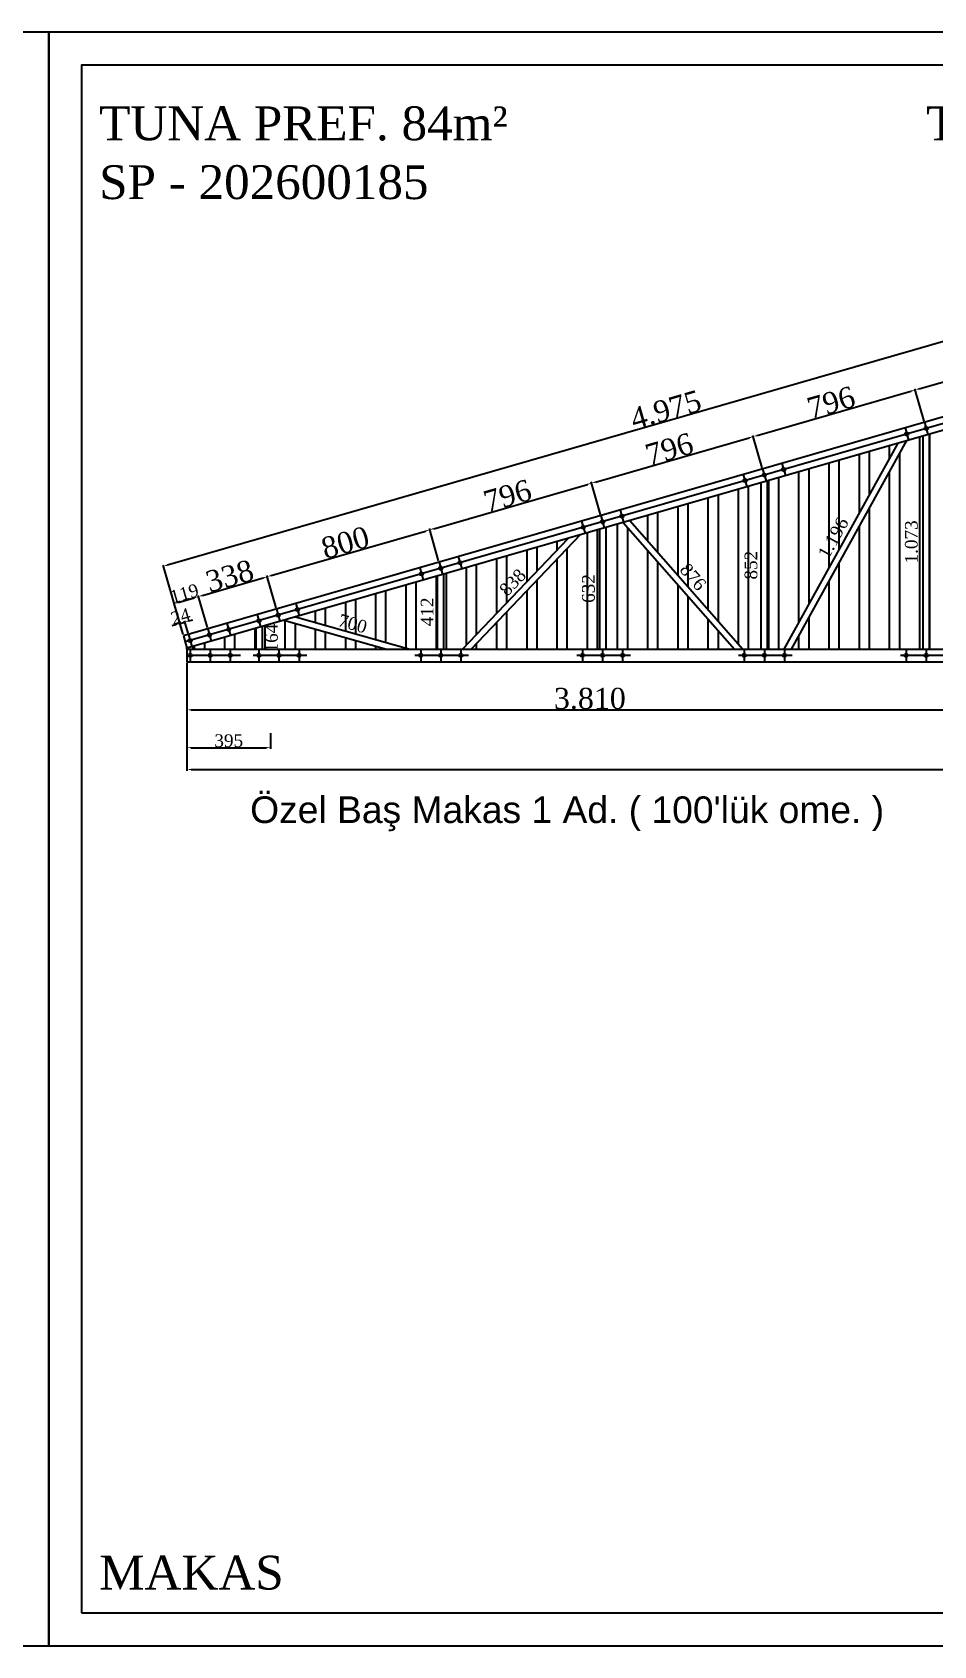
# Model space of a CAD drawing. Header units: millimetres. Extents: x 142629 to 168404, y -211947 to -204319.
# Drawn here: x 157538 to 161800, y -211947 to -204319 of the extents above; entities that cross this region are included whole.
import ezdxf

# ---------------------------------------------------------------- set-up
doc = ezdxf.new("R2010")
doc.units = ezdxf.units.MM
for name, color, linetype in [('Block1', 255, 'Continuous'), ('KAPI-PEN', 3, 'Continuous'), ('ÖLÇÜLENDİRME', 121, 'Continuous')]:
    doc.layers.add(name, color=color, linetype=linetype)
doc.styles.add('133', font='times.ttf')
doc.styles.get("Standard").update_dxf_attribs({"font": 'arial.ttf'})
doc.dimstyles.new('MAKAS', dxfattribs={"dimscale": 20, "dimtxt": 1.3, "dimasz": 1, "dimexe": 0.3, "dimexo": 0.3, "dimgap": 0.1, "dimtad": 1, "dimrnd": 1, "dimzin": 12, "dimdsep": 46, "dimlunit": 6, "dimtxsty": '133', "dimcen": 0.8, "dimdle": 0.0005, "dimclrd": 4, "dimclre": 6, "dimclrt": 2, "dimazin": 3, "dimtfac": 1, "dimtmove": 0, "dimatfit": 2, "dimldrblk": 'DOTSMALL', "dimfxl": 1, "dimtolj": 1, "dimtzin": 0, "dimarcsym": 0})
doc.dimstyles.new('makas 1', dxfattribs={"dimscale": 20, "dimtxt": 3, "dimasz": 1.2, "dimexe": 0.3, "dimexo": 0.3, "dimgap": 0.1, "dimtad": 1, "dimrnd": 1, "dimzin": 12, "dimdsep": 46, "dimlunit": 6, "dimtxsty": '133', "dimblk": 'NONE', "dimcen": 0.8, "dimdle": 0.0005, "dimse1": 1, "dimse2": 1, "dimsd1": 1, "dimsd2": 1, "dimclrd": 105, "dimclre": 42, "dimclrt": 2, "dimazin": 3, "dimtfac": 1, "dimtmove": 0, "dimatfit": 2, "dimldrblk": 'NONE', "dimfxl": 1, "dimtolj": 1, "dimtzin": 0, "dimarcsym": 0})

# ---------------------------------------------------------------- blocks, each defined once
blk = doc.blocks.new('*D1803')
at = {"layer": 'Defpoints', "color": 0, "ltscale": 0.5, "transparency": 16777216}
for p in [(158252.8, -207172.4), (158259.3, -207107.3), (158276.1, -207165.7)]:
    blk.add_point(p, dxfattribs=at)
at = {"layer": 'ÖLÇÜLENDİRME', "color": 6, "lineweight": -2, "ltscale": 0.5, "transparency": 16777216}
for p, q in [((158274.5, -207160), (158257.6, -207101.5)), ((158251.2, -207166.7), (158234.3, -207108.2))]:
    blk.add_line(p, q, dxfattribs=at)
at = {"layer": 'ÖLÇÜLENDİRME', "color": 4, "lineweight": -2, "ltscale": 0.5, "transparency": 16777216}
for p, q in [((158278.5, -207101.7), (158297.7, -207096.2)), ((158216.8, -207119.5), (158197.5, -207125)), ((158236, -207114), (158259.3, -207107.3))]:
    blk.add_line(p, q, dxfattribs=at)
at = {"layer": 'ÖLÇÜLENDİRME', "color": 4, "ltscale": 0.5, "transparency": 16777216}
for points in [[(158277.6, -207098.5), (158279.4, -207104.9), (158259.3, -207107.3)], [(158215.8, -207116.3), (158217.7, -207122.7), (158236, -207114)]]:
    blk.add_solid(points, dxfattribs=at)
at = {"layer": 'ÖLÇÜLENDİRME', "color": 2, "ltscale": 0.5, "transparency": 16777216, "insert": (158238.8, -207079.9), "char_height": 60, "attachment_point": 5, "rotation": 16.0764, "style": '133'}
blk.add_mtext('\\A1;24', dxfattribs=at)
blk = doc.blocks.new('_DotSmall')
at = {"color": 0, "linetype": 'ByBlock', "const_width": 0.5}
blk.add_lwpolyline([(-0.0625, 0, 1), (0.0625, 0, 1)], format="xyb", close=True, dxfattribs=at)
blk = doc.blocks.new('*D1804')
at = {"layer": 'Defpoints', "color": 0, "ltscale": 0.5, "transparency": 16777216}
for p in [(158323.4, -206986.7), (158252.8, -207172.4), (158367.4, -207139.4)]:
    blk.add_point(p, dxfattribs=at)
at = {"layer": 'ÖLÇÜLENDİRME', "color": 6, "lineweight": -2, "ltscale": 0.5, "transparency": 16777216}
for p, q in [((158251.2, -207166.7), (158207.2, -207014)), ((158365.8, -207133.6), (158321.8, -206981))]:
    blk.add_line(p, q, dxfattribs=at)
at = {"layer": 'ÖLÇÜLENDİRME', "color": 4, "lineweight": -2, "ltscale": 0.5, "transparency": 16777216}
blk.add_line((158228, -207014.2), (158304.2, -206992.3), dxfattribs=at)
at = {"layer": 'ÖLÇÜLENDİRME', "color": 4, "ltscale": 0.5, "transparency": 16777216}
for points in [[(158227.1, -207011), (158229, -207017.4), (158208.8, -207019.8)], [(158303.3, -206989.1), (158305.1, -206995.5), (158323.4, -206986.7)]]:
    blk.add_solid(points, dxfattribs=at)
at = {"layer": 'ÖLÇÜLENDİRME', "color": 2, "ltscale": 0.5, "transparency": 16777216, "insert": (158257.1, -206971.9), "char_height": 60, "attachment_point": 5, "rotation": 16.0764, "style": '133'}
blk.add_mtext('\\A1;119', dxfattribs=at)
blk = doc.blocks.new('*D1805')
at = {"layer": 'Defpoints', "color": 0, "ltscale": 0.5, "transparency": 16777216}
for p in [(158648.4, -206893.1), (158692.4, -207045.7), (158367.4, -207139.4)]:
    blk.add_point(p, dxfattribs=at)
at = {"layer": 'ÖLÇÜLENDİRME', "color": 4, "lineweight": -2, "ltscale": 0.5, "transparency": 16777216}
blk.add_line((158342.6, -206981.2), (158629.2, -206898.6), dxfattribs=at)
at = {"layer": 'ÖLÇÜLENDİRME', "color": 6, "lineweight": -2, "ltscale": 0.5, "transparency": 16777216}
for p, q in [((158690.8, -207040), (158646.8, -206887.3)), ((158365.8, -207133.6), (158321.8, -206981))]:
    blk.add_line(p, q, dxfattribs=at)
at = {"layer": 'ÖLÇÜLENDİRME', "color": 4, "ltscale": 0.5, "transparency": 16777216}
for points in [[(158628.3, -206895.4), (158630.1, -206901.8), (158648.4, -206893.1)], [(158341.7, -206978), (158343.6, -206984.4), (158323.4, -206986.7)]]:
    blk.add_solid(points, dxfattribs=at)
at = {"layer": 'ÖLÇÜLENDİRME', "color": 2, "ltscale": 0.5, "transparency": 16777216, "insert": (158471.3, -206889.1), "char_height": 100, "attachment_point": 5, "rotation": 16.0764, "style": '133'}
blk.add_mtext('\\A1;338', dxfattribs=at)
blk = doc.blocks.new('*D1806')
at = {"layer": 'Defpoints', "color": 0, "ltscale": 0.5, "transparency": 16777216}
for p in [(159417, -206671.2), (159461.1, -206824.2), (158692.4, -207045.7)]:
    blk.add_point(p, dxfattribs=at)
at = {"layer": 'ÖLÇÜLENDİRME', "color": 4, "lineweight": -2, "ltscale": 0.5, "transparency": 16777216}
blk.add_line((158667.5, -206887.2), (159397.8, -206676.7), dxfattribs=at)
at = {"layer": 'ÖLÇÜLENDİRME', "color": 6, "lineweight": -2, "ltscale": 0.5, "transparency": 16777216}
for p, q in [((159459.5, -206818.4), (159415.4, -206665.4)), ((158690.8, -207040), (158646.6, -206886.9))]:
    blk.add_line(p, q, dxfattribs=at)
at = {"layer": 'ÖLÇÜLENDİRME', "color": 4, "ltscale": 0.5, "transparency": 16777216}
for points in [[(159396.9, -206673.5), (159398.7, -206679.9), (159417, -206671.2)], [(158666.6, -206884), (158668.4, -206890.4), (158648.3, -206892.7)]]:
    blk.add_solid(points, dxfattribs=at)
at = {"layer": 'ÖLÇÜLENDİRME', "color": 2, "ltscale": 0.5, "transparency": 16777216, "insert": (159018, -206731.1), "char_height": 100, "attachment_point": 5, "rotation": 16.0764, "style": '133'}
blk.add_mtext('\\A1;800', dxfattribs=at)
blk = doc.blocks.new('*D1807')
at = {"layer": 'Defpoints', "color": 0, "ltscale": 0.5, "transparency": 16777216}
for p in [(160182, -206450.7), (160226.1, -206603.7), (159461.1, -206824.2)]:
    blk.add_point(p, dxfattribs=at)
at = {"layer": 'ÖLÇÜLENDİRME', "color": 4, "lineweight": -2, "ltscale": 0.5, "transparency": 16777216}
blk.add_line((159436.2, -206665.6), (160162.8, -206456.2), dxfattribs=at)
at = {"layer": 'ÖLÇÜLENDİRME', "color": 6, "lineweight": -2, "ltscale": 0.5, "transparency": 16777216}
for p, q in [((160224.5, -206598), (160180.4, -206444.9)), ((159459.5, -206818.4), (159415.4, -206665.4))]:
    blk.add_line(p, q, dxfattribs=at)
at = {"layer": 'ÖLÇÜLENDİRME', "color": 4, "ltscale": 0.5, "transparency": 16777216}
for points in [[(160161.9, -206453), (160163.7, -206459.4), (160182, -206450.7)], [(159435.3, -206662.4), (159437.2, -206668.8), (159417, -206671.2)]]:
    blk.add_solid(points, dxfattribs=at)
at = {"layer": 'ÖLÇÜLENDİRME', "color": 2, "ltscale": 0.5, "transparency": 16777216, "insert": (159784.8, -206510), "char_height": 100, "attachment_point": 5, "rotation": 16.0764, "style": '133'}
blk.add_mtext('\\A1;796', dxfattribs=at)
blk = doc.blocks.new('*D1808')
at = {"layer": 'Defpoints', "color": 0, "ltscale": 0.5, "transparency": 16777216}
for p in [(160947, -206230.2), (160991.1, -206383.3), (160226.1, -206603.7)]:
    blk.add_point(p, dxfattribs=at)
at = {"layer": 'ÖLÇÜLENDİRME', "color": 4, "lineweight": -2, "ltscale": 0.5, "transparency": 16777216}
blk.add_line((160201.2, -206445.2), (160927.8, -206235.8), dxfattribs=at)
at = {"layer": 'ÖLÇÜLENDİRME', "color": 6, "lineweight": -2, "ltscale": 0.5, "transparency": 16777216}
for p, q in [((160989.5, -206377.5), (160945.4, -206224.5)), ((160224.5, -206598), (160180.4, -206444.9))]:
    blk.add_line(p, q, dxfattribs=at)
at = {"layer": 'ÖLÇÜLENDİRME', "color": 4, "ltscale": 0.5, "transparency": 16777216}
for points in [[(160926.9, -206232.6), (160928.7, -206239), (160947, -206230.2)], [(160200.3, -206442), (160202.2, -206448.4), (160182, -206450.7)]]:
    blk.add_solid(points, dxfattribs=at)
at = {"layer": 'ÖLÇÜLENDİRME', "color": 2, "ltscale": 0.5, "transparency": 16777216, "insert": (160549.8, -206289.5), "char_height": 100, "attachment_point": 5, "rotation": 16.0764, "style": '133'}
blk.add_mtext('\\A1;796', dxfattribs=at)
blk = doc.blocks.new('*D1809')
at = {"layer": 'Defpoints', "color": 0, "ltscale": 0.5, "transparency": 16777216}
for p in [(161712, -206009.8), (161756.1, -206162.8), (160991.1, -206383.3)]:
    blk.add_point(p, dxfattribs=at)
at = {"layer": 'ÖLÇÜLENDİRME', "color": 4, "lineweight": -2, "ltscale": 0.5, "transparency": 16777216}
blk.add_line((160966.2, -206224.7), (161692.8, -206015.3), dxfattribs=at)
at = {"layer": 'ÖLÇÜLENDİRME', "color": 6, "lineweight": -2, "ltscale": 0.5, "transparency": 16777216}
for p, q in [((161754.5, -206157.1), (161710.4, -206004)), ((160989.5, -206377.5), (160945.4, -206224.5))]:
    blk.add_line(p, q, dxfattribs=at)
at = {"layer": 'ÖLÇÜLENDİRME', "color": 4, "ltscale": 0.5, "transparency": 16777216}
for points in [[(161691.9, -206012.1), (161693.7, -206018.5), (161712, -206009.8)], [(160965.3, -206221.5), (160967.2, -206227.9), (160947, -206230.2)]]:
    blk.add_solid(points, dxfattribs=at)
at = {"layer": 'ÖLÇÜLENDİRME', "color": 2, "ltscale": 0.5, "transparency": 16777216, "insert": (161314.8, -206069.1), "char_height": 100, "attachment_point": 5, "rotation": 16.0764, "style": '133'}
blk.add_mtext('\\A1;796', dxfattribs=at)
blk = doc.blocks.new('*D1810')
at = {"layer": 'Defpoints', "color": 0, "ltscale": 0.5, "transparency": 16777216}
for p in [(162477, -205789.3), (162521.1, -205942.4), (161756.1, -206162.8)]:
    blk.add_point(p, dxfattribs=at)
at = {"layer": 'ÖLÇÜLENDİRME', "color": 4, "lineweight": -2, "ltscale": 0.5, "transparency": 16777216}
blk.add_line((161731.2, -206004.2), (162457.8, -205794.8), dxfattribs=at)
at = {"layer": 'ÖLÇÜLENDİRME', "color": 6, "lineweight": -2, "ltscale": 0.5, "transparency": 16777216}
for p, q in [((162519.5, -205936.6), (162475.4, -205783.5)), ((161754.5, -206157.1), (161710.4, -206004))]:
    blk.add_line(p, q, dxfattribs=at)
at = {"layer": 'ÖLÇÜLENDİRME', "color": 4, "ltscale": 0.5, "transparency": 16777216}
for points in [[(162456.9, -205791.6), (162458.7, -205798), (162477, -205789.3)], [(161730.3, -206001), (161732.2, -206007.4), (161712, -206009.8)]]:
    blk.add_solid(points, dxfattribs=at)
at = {"layer": 'ÖLÇÜLENDİRME', "color": 2, "ltscale": 0.5, "transparency": 16777216, "insert": (162079.8, -205848.6), "char_height": 100, "attachment_point": 5, "rotation": 16.0764, "style": '133'}
blk.add_mtext('\\A1;796', dxfattribs=at)
blk = doc.blocks.new('*D1813')
at = {"layer": 'Defpoints', "color": 0, "ltscale": 0.5, "transparency": 16777216}
for p in [(163032.8, -205794.9), (158158, -206843.3), (158252.8, -207172.4)]:
    blk.add_point(p, dxfattribs=at)
at = {"layer": 'ÖLÇÜLENDİRME', "color": 4, "lineweight": -2, "ltscale": 0.5, "transparency": 16777216}
blk.add_line((162918.8, -205471.3), (158177.2, -206837.8), dxfattribs=at)
at = {"layer": 'ÖLÇÜLENDİRME', "color": 6, "lineweight": -2, "ltscale": 0.5, "transparency": 16777216}
for p, q in [((163031.2, -205789.1), (162936.3, -205460)), ((158251.2, -207166.7), (158156.3, -206837.6))]:
    blk.add_line(p, q, dxfattribs=at)
at = {"layer": 'ÖLÇÜLENDİRME', "color": 4, "ltscale": 0.5, "transparency": 16777216}
for points in [[(162917.8, -205468.1), (162919.7, -205474.5), (162938, -205465.8)], [(158176.3, -206834.6), (158178.1, -206841), (158158, -206843.3)]]:
    blk.add_solid(points, dxfattribs=at)
at = {"layer": 'ÖLÇÜLENDİRME', "color": 2, "ltscale": 0.5, "transparency": 16777216, "insert": (160533.3, -206103.6), "char_height": 100, "attachment_point": 5, "rotation": 16.0764, "style": '133'}
blk.add_mtext('\\A1;4.975', dxfattribs=at)
blk = doc.blocks.new('*D1814')
at = {"layer": 'Defpoints', "color": 0, "ltscale": 0.5, "transparency": 16777216}
for p in [(158269.4, -207294.5), (162079.4, -207294.5), (162079.4, -207522.2)]:
    blk.add_point(p, dxfattribs=at)
at = {"layer": 'ÖLÇÜLENDİRME', "color": 6, "lineweight": -2, "ltscale": 0.5, "transparency": 16777216}
for p, q in [((158269.4, -207300.5), (158269.4, -207528.2)), ((162079.4, -207300.5), (162079.4, -207528.2))]:
    blk.add_line(p, q, dxfattribs=at)
at = {"layer": 'ÖLÇÜLENDİRME', "color": 4, "lineweight": -2, "ltscale": 0.5, "transparency": 16777216}
blk.add_line((158289.4, -207522.2), (162059.4, -207522.2), dxfattribs=at)
at = {"layer": 'ÖLÇÜLENDİRME', "color": 4, "ltscale": 0.5, "transparency": 16777216}
for points in [[(158289.4, -207518.8), (158289.4, -207525.5), (158269.4, -207522.2)], [(162059.4, -207518.8), (162059.4, -207525.5), (162079.4, -207522.2)]]:
    blk.add_solid(points, dxfattribs=at)
at = {"layer": 'ÖLÇÜLENDİRME', "color": 2, "ltscale": 0.5, "transparency": 16777216, "insert": (160174.4, -207469.2), "char_height": 100, "attachment_point": 5, "style": '133'}
blk.add_mtext('\\A1;3.810', dxfattribs=at)
blk = doc.blocks.new('*D1768')
at = {"layer": 'Defpoints', "color": 0, "ltscale": 0.5, "transparency": 16777216}
for p in [(158269.4, -207626.6), (158664.4, -207626.6), (158664.4, -207701)]:
    blk.add_point(p, dxfattribs=at)
at = {"layer": 'ÖLÇÜLENDİRME', "color": 6, "lineweight": -2, "ltscale": 0.5, "transparency": 16777216}
for p, q in [((158269.4, -207632.6), (158269.4, -207707)), ((158664.4, -207632.6), (158664.4, -207707))]:
    blk.add_line(p, q, dxfattribs=at)
at = {"layer": 'ÖLÇÜLENDİRME', "color": 4, "lineweight": -2, "ltscale": 0.5, "transparency": 16777216}
blk.add_line((158289.4, -207701), (158644.4, -207701), dxfattribs=at)
at = {"layer": 'ÖLÇÜLENDİRME', "color": 4, "ltscale": 0.5, "transparency": 16777216}
for points in [[(158289.4, -207697.7), (158289.4, -207704.3), (158269.4, -207701)], [(158644.4, -207697.7), (158644.4, -207704.3), (158664.4, -207701)]]:
    blk.add_solid(points, dxfattribs=at)
at = {"layer": 'ÖLÇÜLENDİRME', "color": 2, "ltscale": 0.5, "transparency": 16777216, "insert": (158466.9, -207668.4), "char_height": 60, "attachment_point": 5, "style": '133'}
blk.add_mtext('\\A1;395', dxfattribs=at)
blk = doc.blocks.new('*D1769')
at = {"layer": 'Defpoints', "color": 0, "ltscale": 0.5, "transparency": 16777216}
for p in [(158269.4, -207437), (167829.4, -207414.4), (167829.4, -207804.2)]:
    blk.add_point(p, dxfattribs=at)
at = {"layer": 'ÖLÇÜLENDİRME', "color": 6, "lineweight": -2, "ltscale": 0.5, "transparency": 16777216}
for p, q in [((158269.4, -207443), (158269.4, -207810.2)), ((167829.4, -207420.4), (167829.4, -207810.2))]:
    blk.add_line(p, q, dxfattribs=at)
at = {"layer": 'ÖLÇÜLENDİRME', "color": 4, "lineweight": -2, "ltscale": 0.5, "transparency": 16777216}
blk.add_line((158289.4, -207804.2), (167809.4, -207804.2), dxfattribs=at)
at = {"layer": 'ÖLÇÜLENDİRME', "color": 4, "ltscale": 0.5, "transparency": 16777216}
for points in [[(158289.4, -207800.8), (158289.4, -207807.5), (158269.4, -207804.2)], [(167809.4, -207800.8), (167809.4, -207807.5), (167829.4, -207804.2)]]:
    blk.add_solid(points, dxfattribs=at)
at = {"layer": 'ÖLÇÜLENDİRME', "color": 2, "ltscale": 0.5, "transparency": 16777216, "insert": (163049.4, -207751.2), "char_height": 100, "attachment_point": 5, "style": '133'}
blk.add_mtext('\\A1;9.560', dxfattribs=at)
blk = doc.blocks.new('*D1770')
at = {"layer": 'Defpoints', "color": 0, "transparency": 16777216}
for p in [(158609.4, -207100.9), (158609.4, -207264.5), (158701.6, -207264.5)]:
    blk.add_point(p, dxfattribs=at)
at = {"layer": 'Block1', "color": 2, "transparency": 16777216, "insert": (158669, -207182.7), "char_height": 60, "attachment_point": 5, "rotation": 90, "style": '133'}
blk.add_mtext('\\A1;164', dxfattribs=at)
blk = doc.blocks.new('_None')
blk = doc.blocks.new('*D1771')
at = {"layer": 'Defpoints', "color": 0, "transparency": 16777216}
for p in [(158700.7, -207074.6), (158707.3, -207051.1), (159374.4, -207264.5)]:
    blk.add_point(p, dxfattribs=at)
at = {"layer": 'Block1', "color": 2, "transparency": 16777216, "insert": (159053, -207114.7), "char_height": 60, "attachment_point": 5, "rotation": 344.25307, "style": '133'}
blk.add_mtext('\\A1;700', dxfattribs=at)
blk = doc.blocks.new('*D1772')
at = {"layer": 'Defpoints', "color": 0, "transparency": 16777216}
for p in [(159436.9, -206853), (159469.4, -206853), (159469.4, -207264.5)]:
    blk.add_point(p, dxfattribs=at)
at = {"layer": 'Block1', "color": 2, "transparency": 16777216, "insert": (159404.9, -207058.8), "char_height": 60, "attachment_point": 5, "rotation": 90, "style": '133'}
blk.add_mtext('\\A1;412', dxfattribs=at)
blk = doc.blocks.new('*D1773')
at = {"layer": 'Defpoints', "color": 0, "transparency": 16777216}
for p in [(160122.2, -206638.9), (160143.2, -206658.9), (159564.4, -207264.5)]:
    blk.add_point(p, dxfattribs=at)
at = {"layer": 'Block1', "color": 2, "transparency": 16777216, "insert": (159809.3, -206919.2), "char_height": 60, "attachment_point": 5, "rotation": 46.30332, "style": '133'}
blk.add_mtext('\\A1;838', dxfattribs=at)
blk = doc.blocks.new('*D1774')
at = {"layer": 'Defpoints', "color": 0, "transparency": 16777216}
for p in [(160200.5, -206632.6), (160234.4, -206632.6), (160234.4, -207264.5)]:
    blk.add_point(p, dxfattribs=at)
at = {"layer": 'Block1', "color": 2, "transparency": 16777216, "insert": (160167.9, -206948.6), "char_height": 60, "attachment_point": 5, "rotation": 90, "style": '133'}
blk.add_mtext('\\A1;632', dxfattribs=at)
blk = doc.blocks.new('*D1775')
at = {"layer": 'Defpoints', "color": 0, "transparency": 16777216}
for p in [(160325.7, -206606.3), (160348.5, -206586.2), (160904.4, -207264.5)]:
    blk.add_point(p, dxfattribs=at)
at = {"layer": 'Block1', "color": 2, "transparency": 16777216, "insert": (160662.4, -206893.8), "char_height": 60, "attachment_point": 5, "rotation": 311.31995, "style": '133'}
blk.add_mtext('\\A1;876', dxfattribs=at)
blk = doc.blocks.new('*D1776')
at = {"layer": 'Defpoints', "color": 0, "transparency": 16777216}
for p in [(160969, -206412.1), (160999.4, -206412.1), (160999.4, -207264.5)]:
    blk.add_point(p, dxfattribs=at)
at = {"layer": 'Block1', "color": 2, "transparency": 16777216, "insert": (160936.4, -206838.3), "char_height": 60, "attachment_point": 5, "rotation": 90, "style": '133'}
blk.add_mtext('\\A1;852', dxfattribs=at)
blk = doc.blocks.new('*D1777')
at = {"layer": 'Defpoints', "color": 0, "transparency": 16777216}
for p in [(161643.5, -206201.6), (161673.2, -206218), (161094.4, -207264.5)]:
    blk.add_point(p, dxfattribs=at)
at = {"layer": 'Block1', "color": 2, "transparency": 16777216, "insert": (161325.6, -206709.1), "char_height": 60, "attachment_point": 5, "rotation": 61.05947, "style": '133'}
blk.add_mtext('\\A1;1.196', dxfattribs=at)
blk = doc.blocks.new('*D1778')
at = {"layer": 'Defpoints', "color": 0, "transparency": 16777216}
for p in [(161727.5, -206191.6), (161764.4, -206191.6), (161764.4, -207264.5)]:
    blk.add_point(p, dxfattribs=at)
at = {"layer": 'Block1', "color": 2, "transparency": 16777216, "insert": (161694.9, -206728.1), "char_height": 60, "attachment_point": 5, "rotation": 90, "style": '133'}
blk.add_mtext('\\A1;1.073', dxfattribs=at)

msp = doc.modelspace()

# ---------------------------------------------------------------- hatches: boundary and pattern name
at = {"layer": 'Block1'}
h = msp.add_hatch(dxfattribs=at)
h.set_pattern_fill('ANSI32', color=256, scale=15, angle=45)
h.paths.add_polyline_path([(158594.438, -207136.426), (158299.438, -207221.442), (158299.438, -207234.543), (158594.438, -207234.543)])
h.paths.add_polyline_path([(158728.146, -207097.893), (158624.438, -207127.781), (158624.438, -207234.543), (159212.772, -207234.543)])
h.paths.add_polyline_path([(159454.437, -206888.584), (158782.815, -207082.138), (159323.315, -207234.543), (159454.437, -207234.543)])
h.paths.add_polyline_path([(160073.353, -206710.219), (159484.437, -206879.938), (159484.437, -207234.543), (159572.356, -207234.543)])
h.paths.add_polyline_path([(160219.437, -206668.119), (160130.615, -206693.717), (159613.849, -207234.543), (160219.437, -207234.543)])
h.paths.add_polyline_path([(160331.685, -206635.771), (160249.437, -206659.474), (160249.437, -207234.543), (160858.09, -207234.543)])
h.paths.add_polyline_path([(160984.436, -206447.655), (160363.556, -206626.586), (160898.034, -207234.543), (160984.436, -207234.543)])
h.paths.add_polyline_path([(161632.225, -206260.969), (161014.436, -206439.009), (161014.436, -207234.543), (161093.884, -207234.543)])
h.paths.add_polyline_path([(161749.436, -206227.191), (161673.005, -206249.217), (161128.165, -207234.543), (161749.436, -207234.543)])
h.paths.add_polyline_path([(161855.274, -206196.689), (161779.436, -206218.545), (161779.436, -207234.543), (162079.438, -207234.543), (162079.438, -207230.088), (162062.823, -207172.434), (162328.655, -207095.824)])
h.paths.add_polyline_path([(162514.435, -206006.726), (161884.711, -206188.206), (162358.092, -207087.341), (162514.435, -207042.284)])
h.paths.add_polyline_path([(162903.043, -205894.734), (162544.435, -205998.081), (162544.435, -207033.639), (162666.172, -206998.555)])
h.paths.add_polyline_path([(163163.127, -205885.308), (163049.438, -205852.544), (162935.749, -205885.308), (162698.878, -206989.13), (163359.163, -206798.843)])
h.paths.add_polyline_path([(163554.44, -205998.081), (163195.832, -205894.734), (163388.059, -206790.515), (163554.44, -206742.566)])
h.paths.add_polyline_path([(164214.164, -206188.206), (163584.44, -206006.726), (163584.44, -206733.921), (163988.099, -206617.591)])
h.paths.add_polyline_path([(164319.44, -206218.545), (164243.602, -206196.689), (164028.067, -206606.072), (164319.44, -206522.102)])
h.paths.add_polyline_path([(164425.871, -206249.217), (164349.44, -206227.191), (164349.44, -206513.456), (164541.394, -206458.137)])
h.paths.add_polyline_path([(164846.103, -206370.323), (164466.65, -206260.969), (164570.963, -206449.616)])
h.paths.add_polyline_path([(160560.241, -206873.876), (160667.792, -206996.212), (160764.008, -206911.625), (160656.457, -206789.289)], flags=25)
h.paths.add_polyline_path([(161000.078, -206920.616), (161000.078, -206757.725), (160871.967, -206757.725), (160871.967, -206920.616)], flags=9)
h.paths.add_polyline_path([(161324.061, -206843.23), (161435.037, -206642.532), (161322.925, -206580.539), (161211.948, -206781.237)], flags=25)
h.paths.add_polyline_path([(161758.476, -206844.278), (161758.476, -206614.941), (161630.365, -206614.941), (161630.365, -206844.278)], flags=9)
h.paths.add_polyline_path([(162090.165, -206610.474), (162197.005, -206813.404), (162310.364, -206753.722), (162203.525, -206550.792)], flags=25)
h.paths.add_polyline_path([(162525.594, -206734.045), (162525.594, -206504.709), (162397.483, -206504.709), (162397.483, -206734.045)], flags=9)
h.paths.add_polyline_path([(162757.354, -206677.725), (162805.472, -206453.493), (162680.213, -206426.613), (162632.095, -206650.845)], flags=25)
h.paths.add_polyline_path([(163163.058, -206739.529), (163163.058, -206357.301), (162949.539, -206357.301), (162949.539, -206739.529)], flags=24)
h.paths.add_polyline_path([(163635.186, -206734.045), (163635.186, -206504.709), (163507.075, -206504.709), (163507.075, -206734.045)], flags=9)
h.paths.add_polyline_path([(163291.887, -206446.429), (163340.005, -206670.661), (163465.265, -206643.782), (163417.147, -206419.55)], flags=25)
h.paths.add_polyline_path([(163898.747, -206819.337), (164005.587, -206616.407), (163892.227, -206556.725), (163785.387, -206759.655)], flags=9)

# ---------------------------------------------------------------- linework, layer by layer
at = {"layer": 'Block1', "color": 1}
for p, q in [((163032.823, -205794.891), (158252.823, -207172.434)), ((163049.438, -205852.544), (158269.438, -207230.088)), ((161093.884, -207234.543), (161632.225, -206260.969)), ((161128.165, -207234.543), (161673.005, -206249.217)), ((161749.436, -206227.191), (161749.436, -207234.543)), ((161779.436, -206218.545), (161779.436, -207234.543)), ((160984.436, -207234.543), (160984.436, -206447.655)), ((161014.436, -207234.543), (161014.436, -206439.009)), ((160331.685, -206635.771), (160858.09, -207234.543)), ((160363.556, -206626.586), (160898.034, -207234.543)), ((159572.356, -207234.543), (160073.353, -206710.219)), ((159613.849, -207234.543), (160130.615, -206693.717)), ((160219.437, -206668.119), (160219.437, -207234.543)), ((160249.437, -206659.474), (160249.437, -207234.543)), ((159454.437, -207234.543), (159454.437, -206888.584)), ((159484.437, -207234.543), (159484.437, -206879.938)), ((158728.146, -207097.893), (159212.772, -207234.543)), ((158782.815, -207082.138), (159323.315, -207234.543)), ((158252.823, -207172.434), (158269.438, -207230.088)), ((158594.438, -207136.426), (158594.438, -207234.543)), ((158624.438, -207127.781), (158624.438, -207234.543)), ((158269.438, -207234.543), (158269.438, -207230.088)), ((158269.438, -207234.543), (163049.438, -207234.543)), ((158269.438, -207234.543), (158269.438, -207294.543)), ((158299.438, -207234.543), (158299.438, -207221.442)), ((158269.438, -207294.543), (163049.438, -207294.543))]:
    msp.add_line(p, q, dxfattribs=at)
at = {"layer": 'Block1', "color": 2}
for p, q in [((163041.13, -205823.718), (158261.13, -207201.261)), ((161756.128, -206162.82), (161772.743, -206220.474)), ((161664.843, -206189.127), (161681.458, -206246.781)), ((160899.844, -206409.592), (160916.459, -206467.245)), ((160991.129, -206383.284), (161007.744, -206440.938)), ((161082.413, -206356.977), (161099.029, -206414.631)), ((160134.844, -206630.056), (160151.459, -206687.71)), ((160226.129, -206603.749), (160242.744, -206661.403)), ((160317.414, -206577.442), (160334.029, -206635.095)), ((159369.845, -206850.521), (159386.46, -206908.174)), ((159461.129, -206824.213), (159477.745, -206881.867)), ((159552.414, -206797.906), (159569.029, -206855.56)), ((158783.7, -207019.441), (158800.315, -207077.094)), ((158601.13, -207072.055), (158617.745, -207129.709)), ((158692.415, -207045.748), (158709.03, -207103.402)), ((158276.13, -207165.717), (158292.745, -207223.371)), ((158367.415, -207139.41), (158384.03, -207197.063)), ((158458.7, -207113.102), (158475.315, -207170.756)), ((158284.438, -207234.543), (158284.438, -207294.543)), ((158379.438, -207234.543), (158379.438, -207294.543)), ((158474.438, -207234.543), (158474.438, -207294.543)), ((158609.438, -207234.543), (158609.438, -207294.543)), ((158704.438, -207234.543), (158704.438, -207294.543)), ((158799.438, -207234.543), (158799.438, -207294.543)), ((159374.437, -207234.543), (159374.437, -207294.543)), ((159469.437, -207234.543), (159469.437, -207294.543)), ((159564.437, -207234.543), (159564.437, -207294.543)), ((160139.437, -207234.543), (160139.437, -207294.543)), ((160234.437, -207234.543), (160234.437, -207294.543)), ((160329.437, -207234.543), (160329.437, -207294.543)), ((160904.436, -207234.543), (160904.436, -207294.543)), ((160999.436, -207234.543), (160999.436, -207294.543)), ((161094.436, -207234.543), (161094.436, -207294.543)), ((161669.436, -207234.543), (161669.436, -207294.543)), ((161764.436, -207234.543), (161764.436, -207294.543))]:
    msp.add_line(p, q, dxfattribs=at)
at = {"layer": 'Block1', "color": 1}
for centre, radius in [((161764.436, -206191.647), 8), ((161673.151, -206217.955), 8), ((161673.151, -206217.954), 4), ((161764.436, -206191.647), 4), ((160999.436, -206412.112), 8), ((160999.436, -206412.111), 4), ((161090.721, -206385.804), 8), ((161090.721, -206385.804), 4), ((160908.151, -206438.419), 8), ((160908.151, -206438.419), 4), ((160234.437, -206632.576), 8), ((160234.437, -206632.576), 4), ((160325.722, -206606.269), 8), ((160325.721, -206606.268), 4), ((160143.152, -206658.883), 8), ((160143.152, -206658.883), 4), ((159378.152, -206879.348), 8), ((159469.437, -206853.041), 8), ((159469.437, -206853.04), 4), ((159560.722, -206826.733), 8), ((159560.722, -206826.733), 4), ((159378.152, -206879.347), 4), ((158609.438, -207100.883), 8), ((158609.438, -207100.882), 4), ((158700.723, -207074.576), 8), ((158700.723, -207074.575), 4), ((158792.007, -207048.268), 8), ((158792.007, -207048.268), 4), ((158375.723, -207168.237), 8), ((158375.723, -207168.236), 4), ((158467.008, -207141.929), 8), ((158467.007, -207141.929), 4), ((158284.438, -207194.544), 8), ((158284.438, -207194.543), 4), ((158284.438, -207264.543), 8), ((158284.438, -207264.543), 4), ((158379.438, -207264.543), 8), ((158379.438, -207264.543), 4), ((158474.438, -207264.543), 8), ((158474.438, -207264.543), 4), ((158609.438, -207264.543), 8), ((158609.438, -207264.543), 4), ((158704.438, -207264.543), 8), ((158704.438, -207264.543), 4), ((158799.438, -207264.543), 8), ((158799.438, -207264.543), 4), ((159374.437, -207264.543), 8), ((159374.437, -207264.543), 4), ((159469.437, -207264.543), 8), ((159469.437, -207264.543), 4), ((159564.437, -207264.543), 8), ((159564.437, -207264.543), 4), ((160139.437, -207264.543), 8), ((160139.437, -207264.543), 4), ((160234.437, -207264.543), 8), ((160234.437, -207264.543), 4), ((160329.437, -207264.543), 8), ((160329.437, -207264.543), 4), ((160904.436, -207264.543), 8), ((160904.436, -207264.543), 4), ((160999.436, -207264.543), 8), ((160999.436, -207264.543), 4), ((161094.436, -207264.543), 8), ((161094.436, -207264.543), 4), ((161669.436, -207264.543), 8), ((161669.436, -207264.543), 4), ((161764.436, -207264.543), 8), ((161764.436, -207264.543), 4)]:
    msp.add_circle(centre, radius, dxfattribs=at)
at = {"layer": 'KAPI-PEN', "color": 175, "true_color": 0x4554a5}
for points in [[(146827.37, -211946.832), (157615.684, -211946.832), (157615.684, -204318.732), (146827.37, -204318.732)], [(157615.684, -211946.832), (168403.997, -211946.832), (168403.997, -204318.732), (157615.684, -204318.732)], [(157771.135, -211791.381), (168248.546, -211791.381), (168248.546, -204474.183), (157771.135, -204474.183)]]:
    msp.add_lwpolyline(points, close=True, dxfattribs=at)
at = {"layer": 'ÖLÇÜLENDİRME', "color": 2, "ltscale": 0.5}
for p, q in [((158523.222, -207264.543), (158269.438, -207264.543)), ((158836.309, -207264.543), (158582.524, -207264.543)), ((159601.308, -207264.543), (159347.523, -207264.543)), ((160366.308, -207264.543), (160112.523, -207264.543)), ((161131.307, -207264.543), (160877.522, -207264.543)), ((161896.307, -207264.543), (161642.522, -207264.543))]:
    msp.add_line(p, q, dxfattribs=at)

# ---------------------------------------------------------------- texts
at = {"linetype": 'Continuous', "lineweight": 25, "style": '133'}
for s, height, p in [('TARİH', 159.9589, (161764.412, -204829.089)), ('TUNA PREF. 84m²', 159.95887, (157854.273, -204829.089)), ('SP - 202600185', 159.95887, (157854.273, -205107.198)), ('MAKAS', 159.9589, (157854.273, -211681.051))]:
    msp.add_text(s, height=height, dxfattribs=at).set_placement(p)
at = {"layer": 'ÖLÇÜLENDİRME', "color": 0, "insert": (158568.211, -207931.348), "char_height": 126, "width": 8033.91833, "attachment_point": 1}
msp.add_mtext("Özel Baş Makas 1 Ad. ( 100'lük ome. )", dxfattribs=at)

# ---------------------------------------------------------------- dimensions: what is measured, and where the dimension line sits
at = {"layer": 'Block1', "color": 1}
for p1, p2, distance, picture, middle in [((161094.436, -207264.543), (161673.151, -206217.954), 33.877, '*D1777', (161325.613, -206709.078)), ((161764.436, -207264.543), (161764.436, -206191.647), 36.912, '*D1778', (161694.918, -206728.095)), ((160999.436, -207264.543), (160999.436, -206412.111), 30.484, '*D1776', (160936.433, -206838.327)), ((159564.437, -207264.543), (160143.152, -206658.883), 28.966, '*D1773', (159809.34, -206919.237)), ((160234.437, -207264.543), (160234.437, -206632.576), 33.98, '*D1774', (160167.938, -206948.56)), ((160904.436, -207264.543), (160325.722, -206606.269), -30.394, '*D1775', (160662.394, -206893.81)), ((159469.437, -207264.543), (159469.437, -206853.041), 32.527, '*D1772', (159404.91, -207058.792)), ((158609.438, -207100.882), (158609.438, -207264.543), 92.118, '*D1770', (158669.037, -207182.713)), ((159374.4372, -207264.5434), (158700.7225, -207074.5752), -24.3812, '*D1771', (159053.0454, -207114.7112))]:
    dim = msp.add_aligned_dim(p1=p1, p2=p2, distance=distance, dimstyle='makas 1', dxfattribs=at)
    dim.commit()
    dim.dimension.update_dxf_attribs({"geometry": picture, "text_midpoint": middle})
at = {"layer": 'ÖLÇÜLENDİRME', "color": 1, "ltscale": 0.5}
dim = msp.add_aligned_dim(p1=(163032.823, -205794.891), p2=(158252.823, -207172.434), distance=-342.509, dimstyle='MAKAS', override={"dimtxt": 5, "dimdle": 1}, dxfattribs=at)
dim.commit()
dim.dimension.update_dxf_attribs({"geometry": '*D1813', "text_midpoint": (160533.296, -206103.612)})
for base, p1, p2, picture, middle in [((162477.021, -205789.308), (161756.128, -206162.82), (162521.128, -205942.356), '*D1810', (162079.842, -205848.604)), ((161712.021, -206009.772), (160991.129, -206383.284), (161756.128, -206162.82), '*D1809', (161314.842, -206069.068)), ((160947.022, -206230.237), (160226.129, -206603.749), (160991.129, -206383.284), '*D1808', (160549.843, -206289.532)), ((160182.022, -206450.701), (159461.129, -206824.213), (160226.129, -206603.749), '*D1807', (159784.843, -206509.997)), ((159417.023, -206671.165), (158692.415, -207045.748), (159461.129, -206824.213), '*D1806', (159018.026, -206731.135)), ((158648.418, -206893.081), (158367.415, -207139.41), (158692.415, -207045.748), '*D1805', (158471.279, -206889.114))]:
    dim = msp.add_linear_dim(base=base, p1=p1, p2=p2, angle=196.076398, dimstyle='MAKAS', override={"dimtxt": 5, "dimdle": 1}, dxfattribs=at)
    dim.commit()
    dim.dimension.update_dxf_attribs({"geometry": picture, "text_midpoint": middle})
for base, p2, picture, middle in [((158323.418, -206986.743), (158367.415, -207139.41), '*D1804', (158266.122, -207003.255)), ((158259.281, -207107.251), (158276.13, -207165.717), '*D1803', (158247.627, -207110.609))]:
    dim = msp.add_linear_dim(base=base, p1=(158252.823, -207172.434), p2=p2, angle=16.076398, dimstyle='MAKAS', override={"dimtxt": 3}, dxfattribs=at)
    dim.commit()
    dim.dimension.update_dxf_attribs({"geometry": picture, "text_midpoint": middle, "dimtype": 161})
for base, p1, p2, override, picture, middle in [((162079.438, -207522.164), (158269.438, -207294.543), (162079.438, -207294.543), {"dimtxt": 5, "dimdle": 1}, '*D1814', (160174.438, -207469.155)), ((167829.438, -207804.164), (158269.438, -207436.975), (167829.438, -207414.354), {"dimtxt": 5, "dimdle": 1}, '*D1769', (163049.438, -207751.154)), ((158664.438, -207701.001), (158269.438, -207626.569), (158664.438, -207626.569), {"dimtxt": 3}, '*D1768', (158466.938, -207668.396))]:
    dim = msp.add_linear_dim(base=base, p1=p1, p2=p2, dimstyle='MAKAS', override=override, dxfattribs=at)
    dim.commit()
    dim.dimension.update_dxf_attribs({"geometry": picture, "text_midpoint": middle})

doc.saveas('drawing.dxf')
